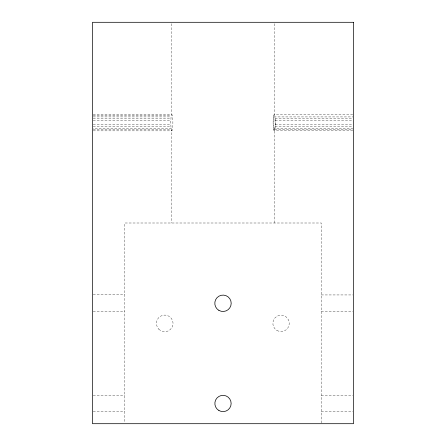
<?xml version="1.0" encoding="UTF-8"?>
<svg xmlns="http://www.w3.org/2000/svg" width="446" height="446" viewBox="0 0 446 446"><rect width="100%" height="100%" fill="white"/><g stroke="black" fill="none" stroke-linecap="round" stroke-linejoin="round"><path stroke-width="0.33" stroke-dasharray="2.23 1.67" d="M171.821 23.688L171.821 114.505L171.063 116.902L170.751 122.678L171.063 128.454L171.821 130.851L171.821 223M274.178 223L274.178 130.817L274.931 128.431L275.204 124.785L274.931 116.924L352.814 116.924M93.186 114.505L171.821 114.505A8.173 1.065 -90 0 1 172.803 125.805A8.173 1.065 -90 0 1 171.063 128.454L93.186 128.454M352.814 130.817L274.178 130.817A8.139 1.065 90 0 1 273.119 122.678A8.139 1.065 90 0 1 274.178 114.538L352.814 114.538M93.181 115.603L171.286 115.603M93.186 116.902L171.063 116.902M93.186 118.591L170.896 118.591M275.098 118.608L352.814 118.608M93.181 120.565L170.79 120.565M275.204 120.571L352.819 120.571M93.181 124.791L170.79 124.791M275.204 124.785L352.819 124.785M93.186 126.764L170.896 126.764M275.098 126.748L352.814 126.748M274.931 128.431A8.139 1.065 -90 0 0 274.457 114.817A8.139 1.065 -90 0 0 273.153 124.785A8.139 1.065 -90 0 0 274.931 128.431L352.814 128.431M274.714 129.725L352.819 129.725M93.181 129.753L171.286 129.753M93.186 130.851L171.821 130.851M93.175 294.728L124.746 294.728M321.298 294.94L352.825 294.94M93.175 311.252L124.746 311.252M321.298 311.682L352.825 311.682M321.298 395.351L352.825 395.351M93.175 395.485L124.746 395.485M93.175 411.558L124.746 411.558M321.298 411.792L352.825 411.792M321.298 423.003L321.298 223L124.746 223L124.746 423.003M274.178 23.688L274.178 114.538M158.854 329.26A8.318 8.318 0 0 0 172.769 325.53A8.318 8.318 0 0 0 162.584 315.344A8.318 8.318 0 0 0 158.854 329.26M276.972 330.475A8.195 8.195 0 0 0 289.264 323.378A8.195 8.195 0 0 0 276.972 316.281A8.195 8.195 0 0 0 276.972 330.475"/><path stroke-width="0.67" d="M353.511 22.3L92.489 22.3L92.489 423.7L353.511 423.7L353.511 22.3M218.93 410.532A8.145 8.145 0 0 0 231.145 403.479A8.145 8.145 0 0 0 218.93 396.427A8.145 8.145 0 0 0 218.93 410.532M218.902 310.383A8.195 8.195 0 0 0 231.195 303.286A8.195 8.195 0 0 0 218.902 296.189A8.195 8.195 0 0 0 218.902 310.383"/></g></svg>
